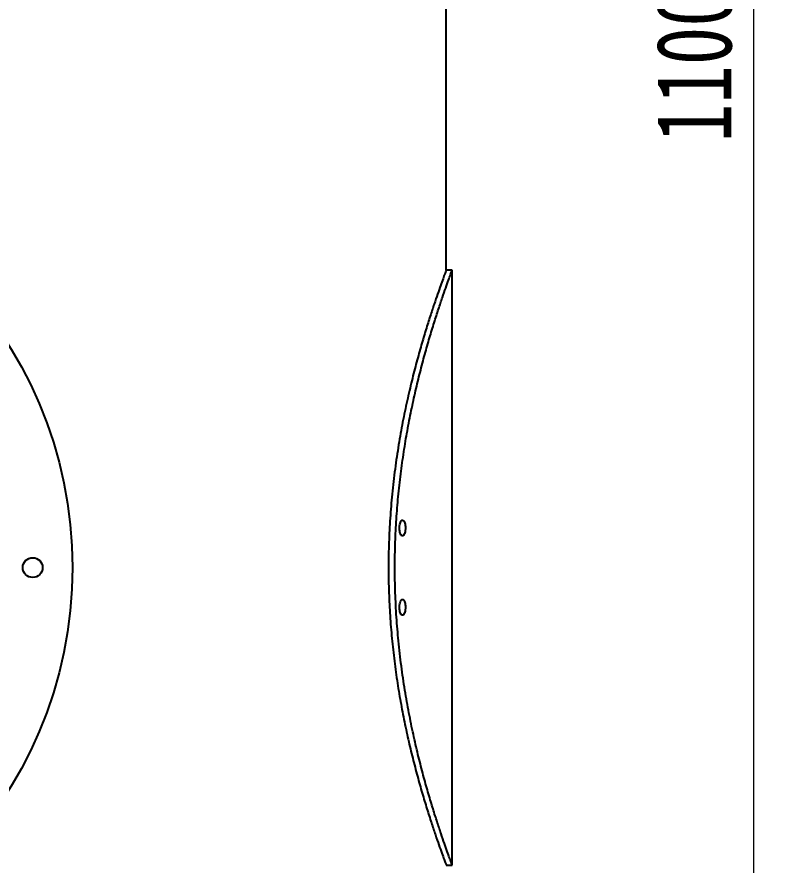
# Model space of a CAD drawing. Header units: millimetres. Extents: x 2 to 418, y 2 to 295.
# Drawn here: x 63.93 to 85.56, y 134.67 to 158.43 of the extents above; entities that cross this region are included whole.
import ezdxf

# ---------------------------------------------------------------- set-up
doc = ezdxf.new("R2010")
doc.units = ezdxf.units.MM
doc.styles.add('SLDTEXTSTYLE0', font='TXT', dxfattribs={"width": 0.75})
doc.dimstyles.new('SLDDIMSTYLE1', dxfattribs={"dimtxt": 2.116667, "dimasz": 1.5, "dimexe": 0, "dimexo": 0.0625, "dimgap": 0.529167, "dimtad": 1, "dimdec": 1, "dimlfac": 18, "dimrnd": 1e-09, "dimzin": 4, "dimdsep": 46, "dimtxsty": 'SLDTEXTSTYLE0', "dimsah": 1, "dimcen": 0.09, "dimadec": 0, "dimazin": 1, "dimtfac": 1, "dimtdec": 0, "dimtofl": 0, "dimtmove": 0, "dimatfit": 3, "dimfxl": 1, "dimfrac": 2, "dimtolj": 1, "dimtzin": 12, "dimarcsym": 0})

# ---------------------------------------------------------------- blocks, each defined once
blk = doc.blocks.new('_D_3')
at = {"color": 7, "linetype": 'Continuous', "lineweight": 18, "transparency": 16777216}
for p, q in [((78.955, 190.226), (85.558, 190.226)), ((84.558, 190.226), (84.558, 129.115)), ((78.955, 129.115), (85.558, 129.115))]:
    blk.add_line(p, q, dxfattribs=at)
for points in [[(84.558, 190.226), (84.058, 188.726), (85.058, 188.726)], [(84.558, 129.115), (85.058, 130.615), (84.058, 130.615)]]:
    blk.add_solid(points, dxfattribs=at)
at = {"color": 7, "linetype": 'Continuous', "lineweight": 18, "transparency": 16777216, "insert": (81.829, 154.92), "char_height": 2.1167, "attachment_point": 1, "rotation": 90, "style": 'SLDTEXTSTYLE0'}
blk.add_mtext('1100.0', dxfattribs=at)

msp = doc.modelspace()

# ---------------------------------------------------------------- linework, layer by layer
at = {"color": 7, "linetype": 'Continuous', "lineweight": 25}
for p, q in [((75.9553, 151.3369), (75.9553, 189.7814)), ((76.122, 151.3369), (75.9553, 151.3369)), ((76.122, 134.6702), (76.122, 151.3369)), ((75.9553, 134.6702), (76.122, 134.6702))]:
    msp.add_line(p, q, dxfattribs=at)
for centre, radius in [((53.6775, 143.0036), 11.8056), ((64.372, 143.0036), 0.2778)]:
    msp.add_circle(centre, radius, dxfattribs=at)
for points, knots in [([(75.9553, 151.3369), (75.9533, 151.3317), (75.9495, 151.3214), (75.9184, 151.2378), (75.8686, 151.1029), (75.8001, 150.9134), (75.7159, 150.6753), (75.618, 150.3898), (75.5072, 150.0548), (75.3858, 149.6703), (75.2575, 149.2409), (75.1244, 148.7647), (74.9902, 148.2446), (74.8583, 147.6812), (74.7337, 147.0816), (74.6189, 146.4427), (74.5186, 145.7691), (74.4384, 145.0817), (74.3811, 144.3941), (74.3459, 143.7054), (74.334, 143.0034), (74.3457, 142.3146), (74.3789, 141.6519), (74.4304, 141.0132), (74.5005, 140.3824), (74.5873, 139.7657), (74.6876, 139.1726), (74.7995, 138.601), (74.9206, 138.0536), (75.0496, 137.527), (75.1824, 137.0304), (75.3169, 136.5639), (75.4476, 136.1384), (75.5702, 135.7599), (75.6801, 135.4347), (75.7759, 135.1614), (75.8544, 134.9432), (75.912, 134.7865), (75.9485, 134.6885), (75.953, 134.6763), (75.9553, 134.6702)], [0, 0, 0, 0, 0.025236, 0.0504722, 0.0764701, 0.1024687, 0.1276947, 0.1529215, 0.1788293, 0.2047378, 0.2309346, 0.2571317, 0.2840344, 0.3109367, 0.338068, 0.3651981, 0.3931834, 0.4211672, 0.4471621, 0.4731562, 0.5000054, 0.5268546, 0.551353, 0.5758521, 0.6010383, 0.6262255, 0.6512214, 0.6762183, 0.701853, 0.7274882, 0.7541309, 0.7807734, 0.8081652, 0.8355562, 0.8625508, 0.8895442, 0.9174115, 0.9452776, 0.9725222, 1, 1, 1, 1]), ([(76.122, 134.6702), (76.12, 134.6754), (76.1162, 134.6858), (76.0853, 134.7694), (76.0358, 134.9046), (75.9677, 135.0942), (75.8841, 135.3326), (75.7868, 135.6185), (75.6768, 135.9539), (75.5562, 136.3388), (75.4288, 136.7687), (75.2967, 137.2453), (75.1636, 137.7658), (75.0328, 138.3296), (74.9093, 138.9294), (74.7955, 139.5682), (74.6961, 140.2416), (74.6168, 140.929), (74.5601, 141.6166), (74.5254, 142.3053), (74.5137, 143.0072), (74.5254, 143.6962), (74.5585, 144.3593), (74.6096, 144.9987), (74.6794, 145.63), (74.7656, 146.2472), (74.8654, 146.8408), (74.9765, 147.4127), (75.0969, 147.9604), (75.225, 148.487), (75.3569, 148.9833), (75.4902, 149.4492), (75.6198, 149.8742), (75.7413, 150.252), (75.8502, 150.5764), (75.945, 150.8488), (76.0226, 151.0663), (76.0794, 151.2218), (76.1153, 151.3189), (76.1197, 151.3309), (76.122, 151.3369)], [0, 0, 0, 0, 0.0252535, 0.0505073, 0.0765227, 0.102539, 0.1277826, 0.1530271, 0.1789536, 0.2048808, 0.2310835, 0.2572865, 0.2841962, 0.3111055, 0.338226, 0.3653455, 0.3933189, 0.4212908, 0.4472893, 0.4732871, 0.5001382, 0.5269892, 0.5515168, 0.576045, 0.6012613, 0.6264787, 0.6514995, 0.6765211, 0.7021825, 0.7278444, 0.7544871, 0.7811296, 0.808522, 0.8359136, 0.8628977, 0.8898808, 0.917736, 0.9455901, 0.9726807, 1, 1, 1, 1]), ([(74.7312, 143.8925), (74.7409, 143.8952), (74.7602, 143.9005), (74.7854, 143.9429), (74.8034, 144.0044), (74.8124, 144.0774), (74.8123, 144.1515), (74.8041, 144.2198), (74.7886, 144.2774), (74.7668, 144.3193), (74.74, 144.3401), (74.7109, 144.3349), (74.6834, 144.302), (74.6618, 144.2452), (74.6492, 144.1742), (74.6465, 144.0996), (74.6528, 144.0294), (74.6668, 143.9683), (74.6876, 143.9213), (74.7103, 143.8961), (74.7253, 143.8935), (74.7312, 143.8925)], [0, 0, 0, 0, 0.05810498, 0.11627676, 0.172414, 0.22513268, 0.27512643, 0.32411431, 0.3739635, 0.42615155, 0.48140937, 0.53936162, 0.59833184, 0.65582168, 0.70989458, 0.76047233, 0.80920619, 0.85832909, 0.90971624, 0.96436505, 1, 1, 1, 1]), ([(74.7312, 141.6702), (74.7409, 141.6729), (74.7602, 141.6783), (74.7854, 141.7206), (74.8034, 141.7821), (74.8124, 141.8552), (74.8123, 141.9293), (74.8041, 141.9976), (74.7886, 142.0551), (74.7668, 142.0971), (74.74, 142.1179), (74.7109, 142.1127), (74.6834, 142.0798), (74.6618, 142.023), (74.6492, 141.9519), (74.6465, 141.8774), (74.6528, 141.8072), (74.6668, 141.7461), (74.6876, 141.6991), (74.7103, 141.6739), (74.7253, 141.6713), (74.7312, 141.6702)], [0, 0, 0, 0, 0.058105, 0.1162768, 0.172414, 0.2251327, 0.2751264, 0.3241143, 0.3739635, 0.4261516, 0.4814094, 0.5393616, 0.5983318, 0.6558217, 0.7098946, 0.7604723, 0.8092062, 0.8583291, 0.9097162, 0.964365, 1, 1, 1, 1])]:
    msp.add_open_spline(points, degree=3, knots=knots, dxfattribs=at)

# ---------------------------------------------------------------- dimensions: what is measured, and where the dimension line sits
at = {"color": 7, "linetype": 'Continuous', "lineweight": 18}
dim = msp.add_linear_dim(base=(84.5577, 129.1147), p1=(77.9553, 190.2258), p2=(77.9553, 129.1147), angle=90, dimstyle='SLDDIMSTYLE1', dxfattribs=at)
dim.commit()
dim.dimension.update_dxf_attribs({"geometry": '_D_3', "text_midpoint": (84.5577, 159.2199), "dimtype": 160})

doc.saveas('drawing.dxf')
